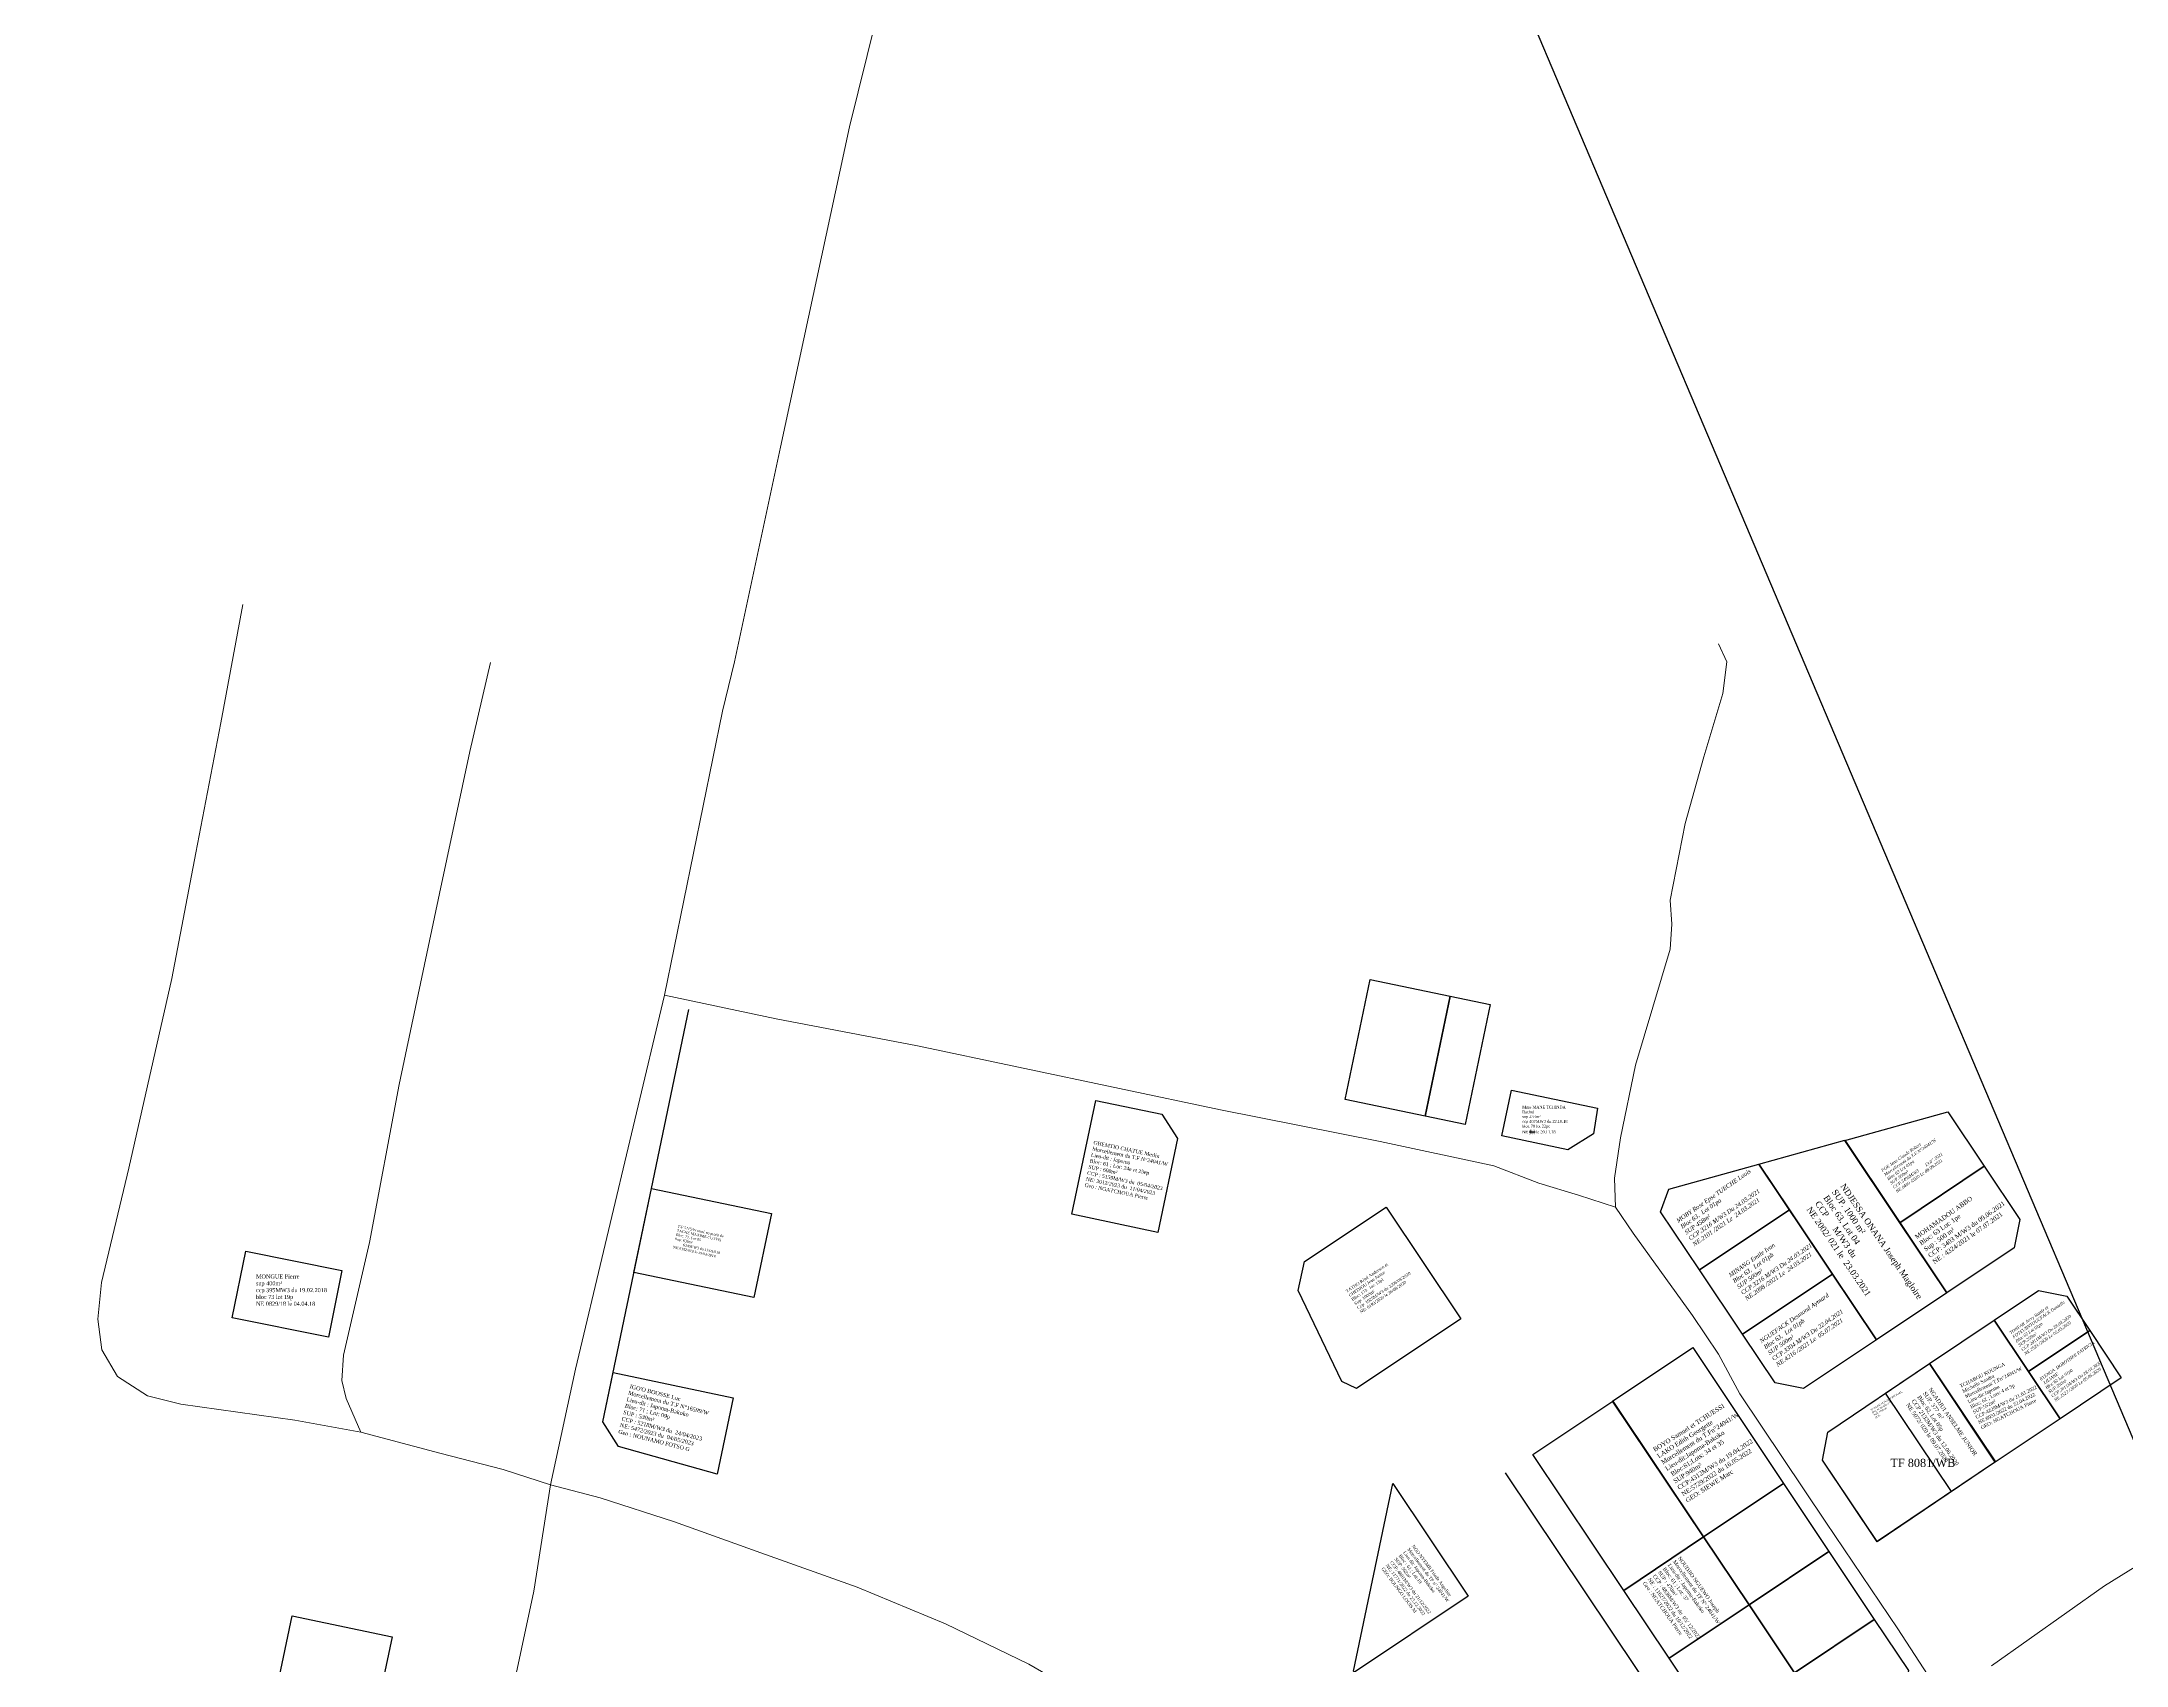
# Model space of a CAD drawing. Header units: millimetres. Extents: x 587399 to 927168, y 438565 to 1444955.
# Drawn here: x 591410 to 591920, y 443857 to 444254 of the extents above; entities that cross this region are included whole.
import ezdxf

# ---------------------------------------------------------------- set-up
doc = ezdxf.new("R2010")
doc.units = ezdxf.units.MM
doc.header["$LTSCALE"] = 2
for name, color, linetype in [('end maj 26 02 2021', 7, 'Continuous'), ('MAJ AOUT 2021', 7, 'Continuous'), ('MAJ JUILLET 2021', 7, 'Continuous'), ('Parcelle MAJ', 6, 'Continuous')]:
    doc.layers.add(name, color=color, linetype=linetype)
doc.layers.add('MAJ APRES LE 13.01.2023', color=222, linetype='Continuous', lineweight=30)
doc.layers.add('Roads_others', color=24, linetype='Continuous', lineweight=9)
doc.styles.get("Standard").update_dxf_attribs({"font": 'arial.ttf'})
doc.styles.add('Times 1.0', font='times.ttf', dxfattribs={"width": 0.99, "height": 1})

msp = doc.modelspace()

# ---------------------------------------------------------------- linework, layer by layer
for p, q in [((591547.056, 443916.717), (591568.104, 444017.572)), ((591549.562, 443928.725), (591578.929, 443922.597)), ((591578.929, 443922.597), (591575.032, 443903.919)), ((591550.899, 443910.653), (591547.056, 443916.717)), ((591820.776, 443825.288), (591767.956, 443904.244))]:
    msp.add_line(p, q)
at = {"color": 232, "lineweight": 30, "flags": 128}
msp.add_lwpolyline([(589619, 444839), (589665, 444789), (589701, 444534), (591315, 445141), (591436, 445058), (592078, 443543), (591745, 440674), (591661, 440379)], dxfattribs=at)
msp.add_lwpolyline([(589619, 444839), (589665, 444789), (589701, 444534), (591315, 445141), (591436, 445058), (592078, 443543), (591745, 440674), (591661, 440379)], dxfattribs=at)
msp.add_lwpolyline([(589619, 444839), (589665, 444789), (589701, 444534), (591315, 445141), (591436, 445058), (592078, 443543), (591745, 440674), (591661, 440379)], dxfattribs=at)
at = {"flags": 128}
for points in [[(591667.664, 443995.329), (591683.811, 443991.93), (591687.673, 443986.007), (591682.834, 443963.022), (591661.796, 443967.451)], [(591794.185, 443921.762), (591816.378, 443888.518), (591796.845, 443875.452), (591774.605, 443908.692)], [(591740.388, 443901.607), (591758.809, 443874.07), (591730.966, 443855.446), (591730.713, 443855.664)], [(591835.912, 443901.583), (591847.035, 443884.965), (591827.502, 443871.899), (591816.382, 443888.523)], [(591816.378, 443888.518), (591827.498, 443871.894), (591807.965, 443858.828), (591796.845, 443875.452)], [(591847.032, 443884.959), (591858.155, 443868.341), (591838.622, 443855.275), (591827.502, 443871.899)], [(591827.498, 443871.894), (591838.618, 443855.27), (591819.085, 443842.204), (591807.965, 443858.828)], [(591858.152, 443868.335), (591866.494, 443855.872), (591865.119, 443848.937), (591849.742, 443838.651), (591838.622, 443855.275)]]:
    msp.add_lwpolyline(points, close=True, dxfattribs=at)
at = {"color": 150, "lineweight": -3, "flags": 128}
for points in [[(591850.925, 443985.558), (591875.873, 443948.263), (591858.66, 443936.748), (591829.916, 443979.718)], [(591850.925, 443985.558), (591875.873, 443948.263), (591858.66, 443936.748), (591829.916, 443979.718)], [(591807.891, 443973.594), (591829.916, 443979.718), (591837.384, 443968.554), (591815.391, 443953.842), (591805.854, 443968.099)], [(591807.891, 443973.594), (591829.916, 443979.718), (591837.384, 443968.554), (591815.391, 443953.842), (591805.854, 443968.099)], [(591837.384, 443968.554), (591847.89, 443952.848), (591825.897, 443938.136), (591815.391, 443953.842)], [(591837.384, 443968.554), (591847.89, 443952.848), (591825.897, 443938.136), (591815.391, 443953.842)], [(591847.89, 443952.848), (591858.66, 443936.748), (591840.823, 443924.816), (591833.887, 443926.192), (591825.897, 443938.136)], [(591847.89, 443952.848), (591858.66, 443936.748), (591840.823, 443924.816), (591833.887, 443926.192), (591825.897, 443938.136)]]:
    msp.add_lwpolyline(points, close=True, dxfattribs=at)
at = {"color": 5, "flags": 128}
for points in [[(591887.487, 443941.547), (591903.612, 443917.444), (591887.764, 443906.843), (591871.64, 443930.944)], [(591813.722, 443934.833), (591835.912, 443901.583), (591816.382, 443888.523), (591794.142, 443921.763)]]:
    msp.add_lwpolyline(points, close=True, dxfattribs=at)
at = {"color": 1, "flags": 128}
for points in [[(591816.378, 443888.518), (591827.498, 443871.894), (591807.965, 443858.828), (591796.845, 443875.452)], [(591827.498, 443871.894), (591838.618, 443855.27), (591819.085, 443842.204), (591807.965, 443858.828)]]:
    msp.add_lwpolyline(points, close=True, dxfattribs=at)
at = {"layer": 'end maj 26 02 2021', "color": 3}
for points in [[(591734.85, 444024.9), (591754.42, 444020.82), (591748.3, 443991.45), (591728.72, 443995.54)], [(591734.85, 444024.9), (591754.42, 444020.82), (591748.3, 443991.45), (591728.72, 443995.54)], [(591558.959, 443973.755), (591588.326, 443967.627), (591584.036, 443947.069), (591554.67, 443953.197)], [(591558.959, 443973.755), (591588.326, 443967.627), (591584.036, 443947.069), (591554.67, 443953.197)], [(591558.959, 443973.755), (591588.326, 443967.627), (591584.036, 443947.069), (591554.67, 443953.197)], [(591558.959, 443973.755), (591588.326, 443967.627), (591584.036, 443947.069), (591554.67, 443953.197)]]:
    msp.add_lwpolyline(points, close=True, dxfattribs=at)
at = {"layer": 'end maj 26 02 2021', "color": 150, "lineweight": -3, "flags": 128}
for points in [[(591769.362, 443997.827), (591790.43, 443993.39), (591789.43, 443987.126), (591783.188, 443983.263), (591767.012, 443986.67)], [(591769.362, 443997.827), (591790.43, 443993.39), (591789.43, 443987.126), (591783.188, 443983.263), (591767.012, 443986.67)], [(591898.293, 443948.776), (591905.229, 443947.4), (591910.85, 443938.997), (591895.889, 443928.988), (591887.486, 443941.548)], [(591898.293, 443948.776), (591905.229, 443947.4), (591910.85, 443938.997), (591895.889, 443928.988), (591887.486, 443941.548)], [(591910.85, 443938.997), (591918.573, 443927.452), (591903.612, 443917.444), (591895.889, 443928.988)], [(591910.85, 443938.997), (591918.573, 443927.452), (591903.612, 443917.444), (591895.889, 443928.988)], [(591871.64, 443930.944), (591887.843, 443906.895), (591877.034, 443899.612), (591860.864, 443923.663)], [(591871.64, 443930.944), (591887.843, 443906.895), (591877.034, 443899.612), (591860.864, 443923.663)]]:
    msp.add_lwpolyline(points, close=True, dxfattribs=at)
at = {"layer": 'end maj 26 02 2021', "color": 150}
for points in [[(591738.708, 443969.237), (591757.001, 443941.892), (591731.49, 443924.829), (591727.868, 443926.577), (591717.184, 443948.831), (591718.768, 443955.898)], [(591738.708, 443969.237), (591757.001, 443941.892), (591731.49, 443924.829), (591727.868, 443926.577), (591717.184, 443948.831), (591718.768, 443955.898)], [(591871.64, 443930.944), (591887.819, 443906.879), (591858.851, 443887.361), (591845.441, 443907.301), (591846.781, 443914.146)], [(591871.64, 443930.944), (591887.819, 443906.879), (591858.851, 443887.361), (591845.441, 443907.301), (591846.781, 443914.146)]]:
    msp.add_lwpolyline(points, close=True, dxfattribs=at)
at = {"layer": 'end maj 26 02 2021', "color": 150, "flags": 128}
msp.add_lwpolyline([(591459.7, 443958.46), (591483.23, 443953.71), (591479.93, 443937.37), (591456.4, 443942.13)], close=True, dxfattribs=at)
msp.add_lwpolyline([(591459.7, 443958.46), (591483.23, 443953.71), (591479.93, 443937.37), (591456.4, 443942.13)], close=True, dxfattribs=at)
msp.add_lwpolyline([(591459.7, 443958.46), (591483.23, 443953.71), (591479.93, 443937.37), (591456.4, 443942.13)], close=True, dxfattribs=at)
msp.add_lwpolyline([(591459.7, 443958.46), (591483.23, 443953.71), (591479.93, 443937.37), (591456.4, 443942.13)], close=True, dxfattribs=at)
at = {"layer": 'end maj 26 02 2021', "color": 3, "lineweight": -3, "flags": 128}
for points in [[(591871.64, 443930.944), (591887.819, 443906.879), (591858.834, 443887.386), (591845.441, 443907.301), (591846.781, 443914.146)], [(591871.64, 443930.944), (591887.819, 443906.879), (591858.834, 443887.386), (591845.441, 443907.301), (591846.781, 443914.146)], [(591471.04, 443869.22), (591495.52, 443864.07), (591486.76, 443822.48), (591462.3, 443827.62)], [(591471.04, 443869.22), (591495.52, 443864.07), (591486.76, 443822.48), (591462.3, 443827.62)], [(591471.04, 443869.22), (591495.52, 443864.07), (591486.76, 443822.48), (591462.3, 443827.62)], [(591471.04, 443869.22), (591495.52, 443864.07), (591486.76, 443822.48), (591462.3, 443827.62)]]:
    msp.add_lwpolyline(points, close=True, dxfattribs=at)
at = {"layer": 'MAJ AOUT 2021', "color": 150, "lineweight": -3, "flags": 128}
msp.add_lwpolyline([(591876.134, 443992.532), (591885.058, 443979.192), (591864.419, 443965.386), (591850.945, 443985.529)], close=True, dxfattribs=at)
msp.add_lwpolyline([(591876.134, 443992.532), (591885.058, 443979.192), (591864.419, 443965.386), (591850.945, 443985.529)], close=True, dxfattribs=at)
at = {"layer": 'MAJ APRES LE 13.01.2023', "lineweight": 30}
msp.add_line((591575.032, 443903.919), (591550.899, 443910.653), dxfattribs=at)
at = {"layer": 'MAJ APRES LE 13.01.2023', "lineweight": 30, "flags": 128}
msp.add_lwpolyline([(591549.562, 443928.725), (591578.929, 443922.597), (591575.032, 443903.919), (591550.899, 443910.653), (591547.056, 443916.717)], close=True, dxfattribs=at)
at = {"layer": 'MAJ APRES LE 13.01.2023', "flags": 128}
msp.add_lwpolyline([(591816.378, 443888.518), (591827.498, 443871.894), (591807.965, 443858.828), (591796.845, 443875.452)], close=True, dxfattribs=at)
at = {"layer": 'MAJ JUILLET 2021', "color": 150, "flags": 128}
msp.add_lwpolyline([(591885.057, 443979.193), (591893.753, 443966.192), (591892.377, 443959.256), (591875.895, 443948.231), (591864.419, 443965.387)], close=True, dxfattribs=at)
msp.add_lwpolyline([(591885.057, 443979.193), (591893.753, 443966.192), (591892.377, 443959.256), (591875.895, 443948.231), (591864.419, 443965.387)], close=True, dxfattribs=at)
at = {"layer": 'Parcelle MAJ', "lineweight": 30, "flags": 128}
msp.add_lwpolyline([(591754.42, 444020.82), (591764.21, 444018.783), (591758.09, 443989.414), (591748.3, 443991.45)], close=True, dxfattribs=at)
at = {"layer": 'Roads_others'}
for points in [[(591534.246, 443901.287), (591540.378, 443929.604), (591562.19, 444021.082), (591576.352, 444090.552), (591579.27, 444102.605), (591590.563, 444155.148), (591607.402, 444233.521), (591620.35, 444285.624)], [(591886.864, 443857.026), (591914.498, 443876.566), (591944.109, 443894.935), (591996.922, 443935.504), (592053.461, 443969.875), (592090.359, 443995.493), (592118.186, 444010.91), (592130.692, 444015.798), (592144.384, 444023.063), (592164.761, 444039.5), (592193.91, 444064.967), (592202.839, 444072.073), (592213.259, 444076.373), (592247.486, 444086.169), (592254.79, 444087.204), (592266.401, 444088.41), (592277.411, 444090.787), (592319.24, 444103.985), (592332.636, 444107.403), (592361.807, 444110.241), (592415.255, 444116.806), (592479.999, 444127.518), (592541.031, 444142.67), (592591.637, 444158.685)], [(591515.38, 443805.866), (591530.22, 443875.249), (591534.246, 443901.287), (591522.674, 443905.023), (591507.172, 443909.053), (591487.851, 443914.152), (591471.684, 443917.131), (591443.815, 443920.972), (591435.642, 443923.043), (591428.311, 443927.778), (591424.474, 443934.263), (591423.489, 443941.812), (591424.38, 443950.745), (591431.123, 443978.709), (591441.645, 444025.161), (591447.498, 444055.855), (591453.65, 444087.72), (591458.971, 444116.656)], [(591820.024, 444107.027), (591822.115, 444102.596), (591821.08, 444094.901), (591816.477, 444079.376), (591811.887, 444063.098), (591808.175, 444044.313), (591808.637, 444038.399), (591808.188, 444032.329), (591799.735, 444003.932), (591796.034, 443986.175), (591794.556, 443976.268), (591794.852, 443969.171)], [(591519.589, 444102.434), (591514.548, 444080.696), (591507.134, 444045.932), (591497.212, 443999.183), (591489.957, 443960.584), (591483.657, 443932.996), (591483.22, 443926.783), (591484.256, 443922.417), (591487.851, 443914.152)], [(591562.19, 444021.082), (591589.505, 444015.25), (591624.049, 444008.63), (591698.211, 443993.029), (591737.219, 443985.231), (591765.067, 443979.345), (591776.095, 443975.067), (591785.768, 443972.114), (591794.852, 443969.171)], [(591794.852, 443969.171), (591799.177, 443962.819), (591813.64, 443942.714), (591820.055, 443933.258), (591825.272, 443923.502), (591846.296, 443892.172), (591863.897, 443866.012), (591875.416, 443848.336)], [(591752.619, 443773.914), (591734.882, 443792.678), (591717.902, 443809.663), (591696.435, 443828.136), (591672.605, 443845.114), (591651.3, 443857.363), (591630.885, 443867.258), (591609.295, 443876.257), (591585.762, 443884.657), (591564.617, 443892.186), (591546.438, 443898.082), (591534.246, 443901.287)]]:
    msp.add_lwpolyline(points, dxfattribs=at)

# ---------------------------------------------------------------- texts
at = {"color": 3, "insert": (591667.24, 443985.484), "char_height": 0.90774, "width": 19.43426, "attachment_point": 1, "rotation": 348.19651}
msp.add_mtext('{\\fTimes New Roman|b0|i0|c0|p18;GHEMTIO CHATUE Merlin \\P\\C1;Morcellement du T.F N°24041/W  \\P\\C256;Lieu-dit : Japoma\\PBloc: 61 ; Lot: 24e et 25ep\\PSUP : 600m²\\PCCP : 5159M/W3 du  05/04/2023\\PNE: 3012/2023 du  11/04/2023\\P\\C1;Geo : NGATCHOUA Pierre}', dxfattribs=at)
at = {"attachment_point": 1}
for s, insert, char_height, width, rotation in [('{\\fTimes New Roman|b0|i0|c0|p18;TCHABOU KOUNGA \\PMichelle Sandra\\P\\C1;Morcellement T.Fn%%D24041/W\\P\\C256;Lieu-dit:Japoma\\C1;\\P\\C256;Bloc; 62 ; Lots: 4 et 5p \\C1;\\P\\C256;SUP:552m²\\PCCP:4229M/W3 du 21.03.2022\\PNE:8931/2022 du 22.04.2022\\PGEO: NGATCHOUA Pierre}', (591878.934, 443925.75), 0.85253, 28.93769, 26.81365), ('{\\fTimes New Roman|b0|i0|c0|p18;BOYO Samuel et TCHUESSI\\PLAKO Edith Georgette\\P\\C1;Morcellement du T.Fn%%D24041/W\\P\\C256;Lieu-dit:Japoma-Bakoko\\P Bloc:61;Lots: 34 et 35\\C1;\\P\\C256;SUP:940m²\\PCCP:4312M/W3 du 19.04.2022\\PNE:5729/2022 du 16.05.2022\\PGEO: SIEWE Marc}', (591803.87, 443910.239), 1.10363, 37.46095, 32.61855), ('\\A1;{\\fTimes New Roman|b0|i0|c0|p18;NGO NYEMB Friede Angeline \\P\\C1;Morcellement du TF n° 24041/W\\C256;      \\PLieu dit: Japoma-Bakoko \\PBloc : 61 ; Lot:19                                                       SUP: 562m²                                                          CCP: 4881M/W3 du 21/12/2022                              NE: 11771/2022 du 23.12.2022                            GEO: \\C3;BOUNGO LOUIS M}', (591745.549, 443886.74), 0.793458, 25.15049, 306.76955)]:
    msp.add_mtext(s, dxfattribs=dict(at, insert=insert, char_height=char_height, width=width, rotation=rotation))
at = {"layer": 'end maj 26 02 2021', "color": 150, "linetype": 'ByBlock', "lineweight": -3, "ltscale": 0.0014, "attachment_point": 1, "style": 'Times 1.0'}
for s, insert, char_height, width in [('\\A1;{\\fTimes New Roman|b0|i0|c186|p18;Mme MANE TCHINDA Rachel\\Psup 233m²\\Pccp 4}07MW3 du 22.10.18{\\fTimes New Roman|b0|i0|c186|p18;\\Pbloc 70 lot 22pc\\PNE \\H0.7x;\\S4031/2018;\\H1.429x; le 20.11.18}', (591772.011, 443994.029), 0.7, 11.944), ('\\A1;{\\fTimes New Roman|b0|i0|c186|p18;Mme MANE TCHINDA Rachel\\Psup 233m²\\Pccp 4}07MW3 du 22.10.18{\\fTimes New Roman|b0|i0|c186|p18;\\Pbloc 70 lot 22pc\\PNE \\H0.7x;\\S4031/2018;\\H1.429x; le 20.11.18}', (591772.011, 443994.029), 0.7, 11.944), ('MONGUE Pierre\\Psup 400m²\\Pccp 395MW3 du 19.02.2018\\Pbloc 73 lot 19p\\PNE 0829/18 le 04.04.18', (591462.225, 443952.743), 1, 17.56753), ('MONGUE Pierre\\Psup 400m²\\Pccp 395MW3 du 19.02.2018\\Pbloc 73 lot 19p\\PNE 0829/18 le 04.04.18', (591462.225, 443952.743), 1, 17.56753), ('MONGUE Pierre\\Psup 400m²\\Pccp 395MW3 du 19.02.2018\\Pbloc 73 lot 19p\\PNE 0829/18 le 04.04.18', (591462.225, 443952.743), 1, 17.56753), ('MONGUE Pierre\\Psup 400m²\\Pccp 395MW3 du 19.02.2018\\Pbloc 73 lot 19p\\PNE 0829/18 le 04.04.18', (591462.225, 443952.743), 1, 17.56753), ('{\\C1;TF 8081/WB}', (591862.11, 443907.643), 2, 68.07459), ('{\\C1;TF 8081/WB}', (591862.11, 443907.643), 2, 68.07459)]:
    msp.add_mtext(s, dxfattribs=dict(at, insert=insert, char_height=char_height, width=width))
for s, insert, char_height, width, rotation in [('{\\fTimes New Roman|b0|i1|c0|p18;\\C7;FOE Jean Claude Robert\\P\\C1;Morcellement du T.F.N°24041/W\\P\\C7;Bloc 63 Lot 01pa\\PSUP.500m²\\PCCP.3495M/W3 Du 13.07.2021\\PNE.6430 /2020 Le 08.09.2021}', (591859.74, 443978.41), 0.75, 21.11906, 34.75588), ('{\\fTimes New Roman|b0|i1|c0|p18;\\C7;FOE Jean Claude Robert\\P\\C1;Morcellement du T.F.N°24041/W\\P\\C7;Bloc 63 Lot 01pa\\PSUP.500m²\\PCCP.3495M/W3 Du 13.07.2021\\PNE.6430 /2020 Le 08.09.2021}', (591859.74, 443978.41), 0.75, 21.11906, 34.75588), ('{\\fTimes New Roman|b0|i1|c0|p18;\\C7;MOBY Rose Epse TUECHE Louis \\PBloc 63,  Lot 01pa\\PSUP 458m²\\PCCP.3216 M/W3 Du 24.03.2021\\PNE.2101 /2021 Le  24.03.2021}', (591809.578, 443966.198), 1.05, 21.11906, 34.75588), ('{\\fTimes New Roman|b0|i1|c0|p18;\\C7;MOBY Rose Epse TUECHE Louis \\PBloc 63,  Lot 01pa\\PSUP 458m²\\PCCP.3216 M/W3 Du 24.03.2021\\PNE.2101 /2021 Le  24.03.2021}', (591809.578, 443966.198), 1.05, 21.11906, 34.75588), ('{\\C256;NDJESSA ONANA Joseph Magloire \\P\\fTimes New Roman|b0|i0|c186|p18;SUP. \\fTimes New Roman|b0|i0|c0|p18;1000\\fTimes New Roman|b0|i0|c186|p18; m²\\PBloc 6\\fTimes New Roman|b0|i0|c0|p18;3\\fTimes New Roman|b0|i0|c186|p18;, Lot 0\\fTimes New Roman|b0|i0|c0|p18;4\\fTimes New Roman|b0|i0|c186|p18;\\PCCP \\fTimes New Roman|b0|i0|c0|p18;     \\fTimes New Roman|b0|i0|c186|p18;M/W3 du \\fTimes New Roman|b0|i0|c0|p18;\\P\\fTimes New Roman|b0|i0|c186|p18;NE \\fTimes New Roman|b0|i0|c0|p18;2002\\fTimes New Roman|b0|i0|c186|p18;/ 02\\fTimes New Roman|b0|i0|c0|p18;1\\fTimes New Roman|b0|i0|c186|p18; le \\fTimes New Roman|b0|i0|c0|p18; 23.03.2021}', (591850.997, 443975.162), 1.5, 52.47137, 304.42524), ('{\\C256;NDJESSA ONANA Joseph Magloire \\P\\fTimes New Roman|b0|i0|c186|p18;SUP. \\fTimes New Roman|b0|i0|c0|p18;1000\\fTimes New Roman|b0|i0|c186|p18; m²\\PBloc 6\\fTimes New Roman|b0|i0|c0|p18;3\\fTimes New Roman|b0|i0|c186|p18;, Lot 0\\fTimes New Roman|b0|i0|c0|p18;4\\fTimes New Roman|b0|i0|c186|p18;\\PCCP \\fTimes New Roman|b0|i0|c0|p18;     \\fTimes New Roman|b0|i0|c186|p18;M/W3 du \\fTimes New Roman|b0|i0|c0|p18;\\P\\fTimes New Roman|b0|i0|c186|p18;NE \\fTimes New Roman|b0|i0|c0|p18;2002\\fTimes New Roman|b0|i0|c186|p18;/ 02\\fTimes New Roman|b0|i0|c0|p18;1\\fTimes New Roman|b0|i0|c186|p18; le \\fTimes New Roman|b0|i0|c0|p18; 23.03.2021}', (591850.997, 443975.162), 1.5, 52.47137, 304.42524), ('{\\fTimes New Roman|b0|i1|c0|p18;\\C7;MINANG Emile Ivan \\PBloc 63,  Lot 01pb\\PSUP 500m²\\PCCP.3216 M/W3 Du 24.03.2021\\PNE.2098 /2021 Le  24.03.2021}', (591822.372, 443952.908), 1.05, 21.11906, 34.75588), ('{\\fTimes New Roman|b0|i1|c0|p18;\\C7;MINANG Emile Ivan \\PBloc 63,  Lot 01pb\\PSUP 500m²\\PCCP.3216 M/W3 Du 24.03.2021\\PNE.2098 /2021 Le  24.03.2021}', (591822.372, 443952.908), 1.05, 21.11906, 34.75588), ('{\\fTimes New Roman|b0|i1|c0|p18;\\C7;NGUEFACK Desmond Aymard Bloc 63,  Lot 01pb\\PSUP 500m²\\PCCP.3304 M/W3 Du 22.04.2021\\PNE.4216 /2021 Le  05.07.2021}', (591829.969, 443936.749), 1.05, 21.11906, 34.75588), ('{\\fTimes New Roman|b0|i1|c0|p18;\\C7;NGUEFACK Desmond Aymard Bloc 63,  Lot 01pb\\PSUP 500m²\\PCCP.3304 M/W3 Du 22.04.2021\\PNE.4216 /2021 Le  05.07.2021}', (591829.969, 443936.749), 1.05, 21.11906, 34.75588), ('{\\fTimes New Roman|b0|i1|c0|p18;\\C7;TONFAK Jerry Stanly et FOTEUBNTOUCFACK Daniella\\PBloc 62 Lot 01pa\\PSUP.259m²\\PCCP.2011M/W3 Du 28.04.2020\\PNE.2523 /2020 Le 05.05.2020}', (591891.147, 443938.71), 0.75, 21.11906, 34.75588), ('{\\fTimes New Roman|b0|i1|c0|p18;\\C7;TONFAK Jerry Stanly et FOTEUBNTOUCFACK Daniella\\PBloc 62 Lot 01pa\\PSUP.259m²\\PCCP.2011M/W3 Du 28.04.2020\\PNE.2523 /2020 Le 05.05.2020}', (591891.147, 443938.71), 0.75, 21.11906, 34.75588), ('{\\fTimes New Roman|b0|i1|c0|p18;\\C7;EYENGA  DOROTHEE PATRICIA\\P LILIANE\\PBloc 62 Lot 01pb\\PSUP.250m²\\PCCP.2011M/W3 Du 28.04.2020\\PNE.2522 /2020 Le 05.05.2020}', (591898.485, 443927.335), 0.75, 21.11906, 34.75588), ('{\\fTimes New Roman|b0|i1|c0|p18;\\C7;EYENGA  DOROTHEE PATRICIA\\P LILIANE\\PBloc 62 Lot 01pb\\PSUP.250m²\\PCCP.2011M/W3 Du 28.04.2020\\PNE.2522 /2020 Le 05.05.2020}', (591898.485, 443927.335), 0.75, 21.11906, 34.75588), ('{\\fTimes New Roman|b0|i0|c186|p18;\\C256;NGADJUI ANSELME JUNIOR\\PSUP. 377 m²\\PBloc 62, Lot 05p\\PCCP 2132M/W3 du 12.06.2020\\PNE 5072/ 020 le 09.07.2020}', (591872.177, 443925.175), 1, 34.98092, 304.42524), ('{\\fTimes New Roman|b0|i0|c186|p18;\\C256;NGADJUI ANSELME JUNIOR\\PSUP. 377 m²\\PBloc 62, Lot 05p\\PCCP 2132M/W3 du 12.06.2020\\PNE 5072/ 020 le 09.07.2020}', (591872.177, 443925.175), 1, 34.98092, 304.42524)]:
    msp.add_mtext(s, dxfattribs=dict(at, insert=insert, char_height=char_height, width=width, rotation=rotation))
at = {"layer": 'end maj 26 02 2021', "attachment_point": 1}
for s, width, heights, insert, char_height, rotation in [('{\\fTimes New Roman|b0|i0|c0|p18;\\C1;T.F 5715/W muté au profit de \\C256;\\PTAGNE MAXIME CLOVIS\\PBloc: 71, Lot 05\\PSup: 630m²\\PCCP. 634M/W3 du 15/03/018\\PNE:0382/018 le 19/03/2018}', 52.47951, [0], (591565.485, 443964.862), 0.625, 347.49004), ('{\\fTimes New Roman|b0|i0|c0|p18;\\C1;T.F 5715/W muté au profit de \\C256;\\PTAGNE MAXIME CLOVIS\\PBloc: 71, Lot 05\\PSup: 630m²\\PCCP. 634M/W3 du 15/03/018\\PNE:0382/018 le 19/03/2018}', 52.47951, [0], (591565.485, 443964.862), 0.625, 347.49004), ('{\\fTimes New Roman|b0|i0|c0|p18;\\C1;T.F 5715/W muté au profit de \\C256;\\PTAGNE MAXIME CLOVIS\\PBloc: 71, Lot 05\\PSup: 630m²\\PCCP. 634M/W3 du 15/03/018\\PNE:0382/018 le 19/03/2018}', 52.47951, [0], (591565.485, 443964.862), 0.625, 347.49004), ('{\\fTimes New Roman|b0|i0|c0|p18;\\C1;T.F 5715/W muté au profit de \\C256;\\PTAGNE MAXIME CLOVIS\\PBloc: 71, Lot 05\\PSup: 630m²\\PCCP. 634M/W3 du 15/03/018\\PNE:0382/018 le 19/03/2018}', 52.47951, [0], (591565.485, 443964.862), 0.625, 347.49004), ('{\\fTimes New Roman|b0|i0|c0|p18;TATHO Réné Anderson et \\PCHEDJOU Jean Junior\\PBloc: 173   lot: 13p1\\PSup: 1000m²\\PCcp: 1925M/W3 du 2296/08/2020\\PNE: 6193/2020 le 26/08/2020}', 204.04896, [76.868], (591728.758, 443948.875), 0.73654, 33.86373), ('{\\fTimes New Roman|b0|i0|c0|p18;TATHO Réné Anderson et \\PCHEDJOU Jean Junior\\PBloc: 173   lot: 13p1\\PSup: 1000m²\\PCcp: 1925M/W3 du 2296/08/2020\\PNE: 6193/2020 le 26/08/2020}', 204.04896, [76.868], (591728.758, 443948.875), 0.73654, 33.86373)]:
    msp.add_mtext_dynamic_manual_height_columns(s, width=width, gutter_width=12.5, heights=heights, dxfattribs=dict(at, insert=insert, char_height=char_height, rotation=rotation))
at = {"layer": 'end maj 26 02 2021', "insert": (591857.159, 443919.695), "char_height": 0.43088, "width": 65.19967, "attachment_point": 1, "rotation": 30.83578}
msp.add_mtext('{\\fTimes New Roman|b0|i0|c0|p18;NGADEU NGADJUI MICHAEL\\PBloc.62 lot 05p et 08 \\PSUP. 1000 m²\\PCCP. 113M /W5 du 31/08/017\\PN.E  5179/017 le 25/09/017}', dxfattribs=at)
msp.add_mtext('{\\fTimes New Roman|b0|i0|c0|p18;NGADEU NGADJUI MICHAEL\\PBloc.62 lot 05p et 08 \\PSUP. 1000 m²\\PCCP. 113M /W5 du 31/08/017\\PN.E  5179/017 le 25/09/017}', dxfattribs=at)
at = {"layer": 'MAJ APRES LE 13.01.2023', "lineweight": 30, "insert": (591553.83, 443925.88), "char_height": 0.97752, "width": 24.57099, "attachment_point": 1, "rotation": 345.71907}
msp.add_mtext("{\\fTimes New Roman|b0|i0|c0|p18;IGO'O BOOSSE Luc\\P\\C1;Morcellement du T.F N°16599/W\\P\\C256;Lieu-dit : Japoma-Bakoko\\PBloc: 71 ; Lot: 09p\\PSUP : 530m²\\PCCP : 5218M/W3 du  24/04/2023\\PNE: 5472/2023 du  04/05/2023\\P\\C1;Geo : NOUNAMO FOTSO G}", dxfattribs=at)
at = {"layer": 'MAJ APRES LE 13.01.2023', "insert": (591810.778, 443883.858), "char_height": 0.90424, "width": 67.61712, "attachment_point": 1, "rotation": 305.47114}
msp.add_mtext('{\\fTimes New Roman|b0|i0|c186|p18;NOUDJIO NGUEWO Joseph\\PMorcellement du TF N° 24041/W \\PLieu-dit : Japoma-Bakoko \\PBloc: 61 ; Lot: 37\\PSUP : 470m²\\PCCP : 4838M/W3 du  05/ 12/2022\\PNE : 11627/2022 du 19/12/2022\\PGeo : NGATCHOUA Pierre}', dxfattribs=at)
at = {"layer": 'MAJ JUILLET 2021', "insert": (591867.928, 443962.238), "char_height": 1.05905, "attachment_point": 1, "rotation": 35.35703}
msp.add_mtext('{\\fTimes New Roman|b0|i0|c0|p18;\\H1.053x;MOHAMADOU ABBO\\PBloc: 63 Lot: 1pe\\PSup : 500 m²\\PCCP: 3403 M/W3 du 09.06.2021\\PNE : 4324/2021 le 07.07.2021}', dxfattribs=at)
msp.add_mtext('{\\fTimes New Roman|b0|i0|c0|p18;\\H1.053x;MOHAMADOU ABBO\\PBloc: 63 Lot: 1pe\\PSup : 500 m²\\PCCP: 3403 M/W3 du 09.06.2021\\PNE : 4324/2021 le 07.07.2021}', dxfattribs=at)

doc.saveas('drawing.dxf')
